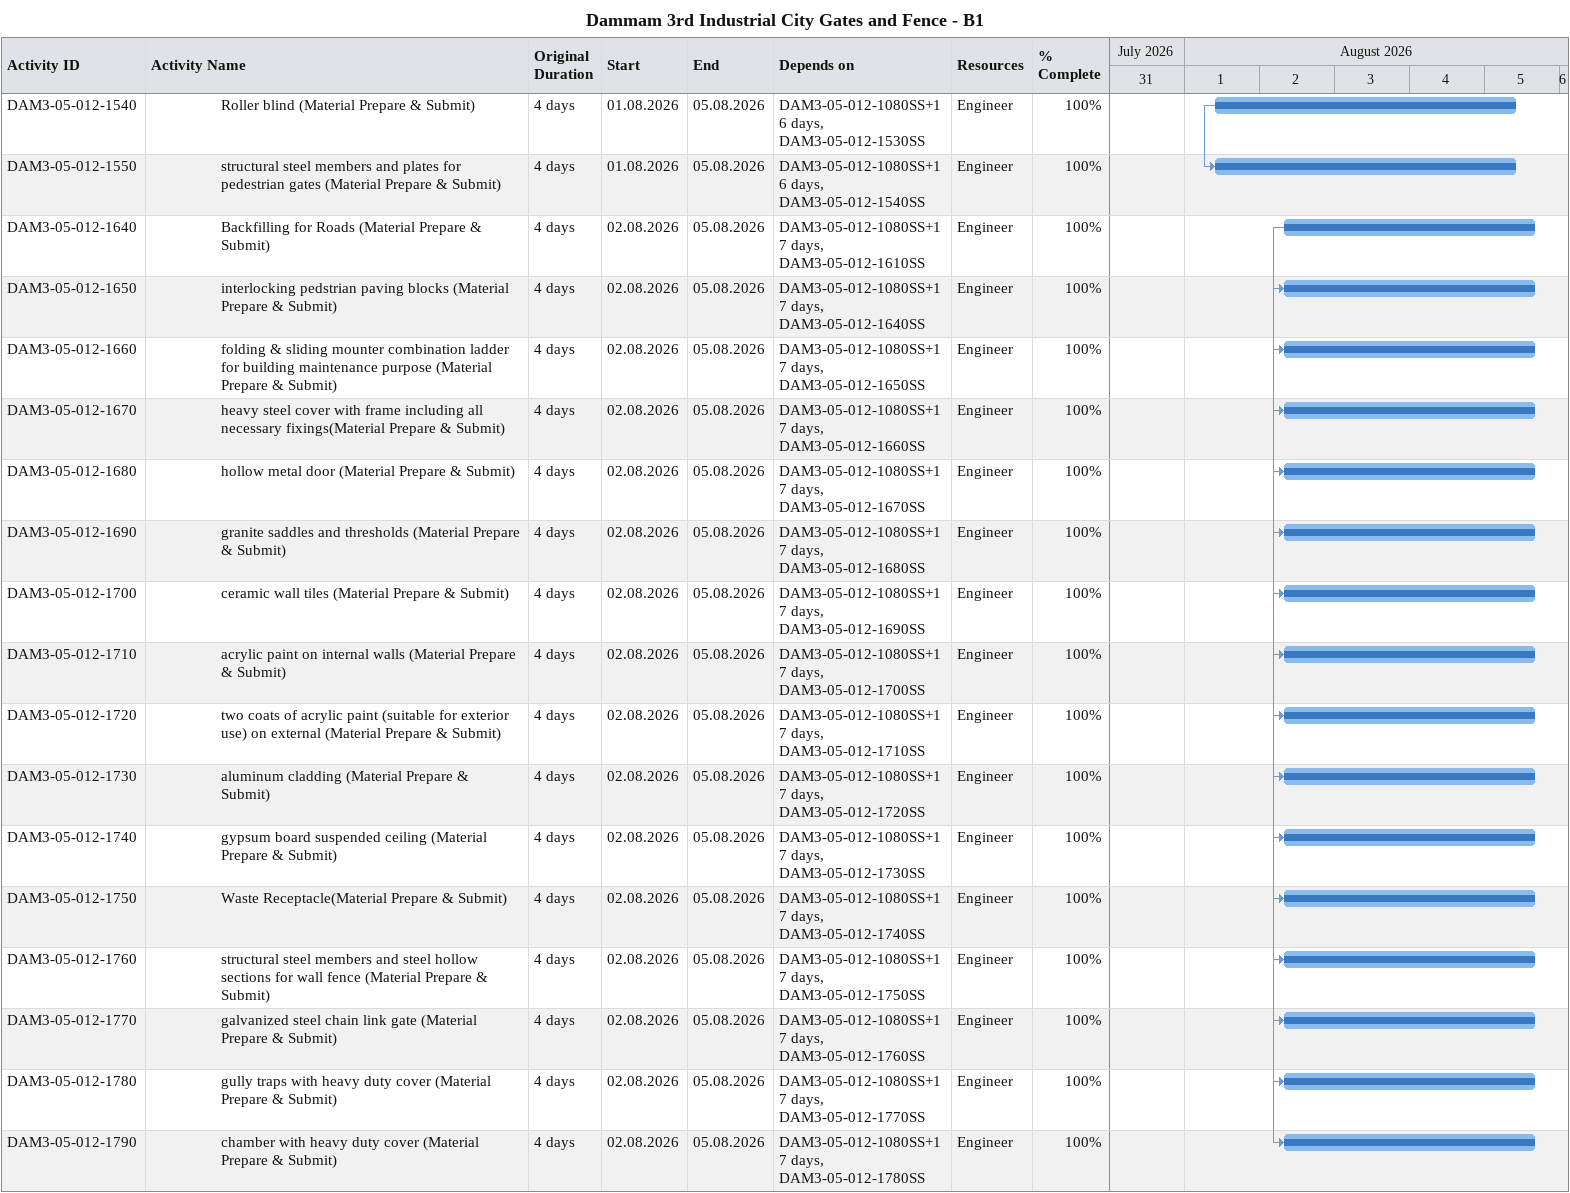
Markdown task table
Dammam 3rd Industrial City Gates and Fence - B1

| ID | Level | Task | Original duration | Start | Finish | Predecessors | Resources | % complete |
|---|---|---|---|---|---|---|---|---|
| DAM3-05-012-1540 | 5 | Roller blind (Material Prepare & Submit) | 4d | 2026-08-01 | 2026-08-05 | DAM3-05-012-1080SS+16d, DAM3-05-012-1530SS | Engineer | 100 |
| DAM3-05-012-1550 | 5 | structural steel members and plates for pedestrian gates (Material Prepare & Submit) | 4d | 2026-08-01 | 2026-08-05 | DAM3-05-012-1080SS+16d, DAM3-05-012-1540SS | Engineer | 100 |
| DAM3-05-012-1640 | 5 | Backfilling for Roads (Material Prepare & Submit) | 4d | 2026-08-02 | 2026-08-05 | DAM3-05-012-1080SS+17d, DAM3-05-012-1610SS | Engineer | 100 |
| DAM3-05-012-1650 | 5 | interlocking pedstrian paving blocks (Material Prepare & Submit) | 4d | 2026-08-02 | 2026-08-05 | DAM3-05-012-1080SS+17d, DAM3-05-012-1640SS | Engineer | 100 |
| DAM3-05-012-1660 | 5 | folding & sliding mounter combination ladder for building maintenance purpose (Material Prepare & Submit) | 4d | 2026-08-02 | 2026-08-05 | DAM3-05-012-1080SS+17d, DAM3-05-012-1650SS | Engineer | 100 |
| DAM3-05-012-1670 | 5 | heavy steel cover with frame including all necessary fixings(Material Prepare & Submit) | 4d | 2026-08-02 | 2026-08-05 | DAM3-05-012-1080SS+17d, DAM3-05-012-1660SS | Engineer | 100 |
| DAM3-05-012-1680 | 5 | hollow metal door (Material Prepare & Submit) | 4d | 2026-08-02 | 2026-08-05 | DAM3-05-012-1080SS+17d, DAM3-05-012-1670SS | Engineer | 100 |
| DAM3-05-012-1690 | 5 | granite saddles and thresholds (Material Prepare & Submit) | 4d | 2026-08-02 | 2026-08-05 | DAM3-05-012-1080SS+17d, DAM3-05-012-1680SS | Engineer | 100 |
| DAM3-05-012-1700 | 5 | ceramic wall tiles (Material Prepare & Submit) | 4d | 2026-08-02 | 2026-08-05 | DAM3-05-012-1080SS+17d, DAM3-05-012-1690SS | Engineer | 100 |
| DAM3-05-012-1710 | 5 | acrylic paint on internal walls (Material Prepare & Submit) | 4d | 2026-08-02 | 2026-08-05 | DAM3-05-012-1080SS+17d, DAM3-05-012-1700SS | Engineer | 100 |
| DAM3-05-012-1720 | 5 | two coats of acrylic paint (suitable for exterior use) on external (Material Prepare & Submit) | 4d | 2026-08-02 | 2026-08-05 | DAM3-05-012-1080SS+17d, DAM3-05-012-1710SS | Engineer | 100 |
| DAM3-05-012-1730 | 5 | aluminum cladding (Material Prepare & Submit) | 4d | 2026-08-02 | 2026-08-05 | DAM3-05-012-1080SS+17d, DAM3-05-012-1720SS | Engineer | 100 |
| DAM3-05-012-1740 | 5 | gypsum board suspended ceiling (Material Prepare & Submit) | 4d | 2026-08-02 | 2026-08-05 | DAM3-05-012-1080SS+17d, DAM3-05-012-1730SS | Engineer | 100 |
| DAM3-05-012-1750 | 5 | Waste Receptacle(Material Prepare & Submit) | 4d | 2026-08-02 | 2026-08-05 | DAM3-05-012-1080SS+17d, DAM3-05-012-1740SS | Engineer | 100 |
| DAM3-05-012-1760 | 5 | structural steel members and steel hollow sections for wall fence (Material Prepare & Submit) | 4d | 2026-08-02 | 2026-08-05 | DAM3-05-012-1080SS+17d, DAM3-05-012-1750SS | Engineer | 100 |
| DAM3-05-012-1770 | 5 | galvanized steel chain link gate (Material Prepare & Submit) | 4d | 2026-08-02 | 2026-08-05 | DAM3-05-012-1080SS+17d, DAM3-05-012-1760SS | Engineer | 100 |
| DAM3-05-012-1780 | 5 | gully traps with heavy duty cover (Material Prepare & Submit) | 4d | 2026-08-02 | 2026-08-05 | DAM3-05-012-1080SS+17d, DAM3-05-012-1770SS | Engineer | 100 |
| DAM3-05-012-1790 | 5 | chamber with heavy duty cover (Material Prepare & Submit) | 4d | 2026-08-02 | 2026-08-05 | DAM3-05-012-1080SS+17d, DAM3-05-012-1780SS | Engineer | 100 |
